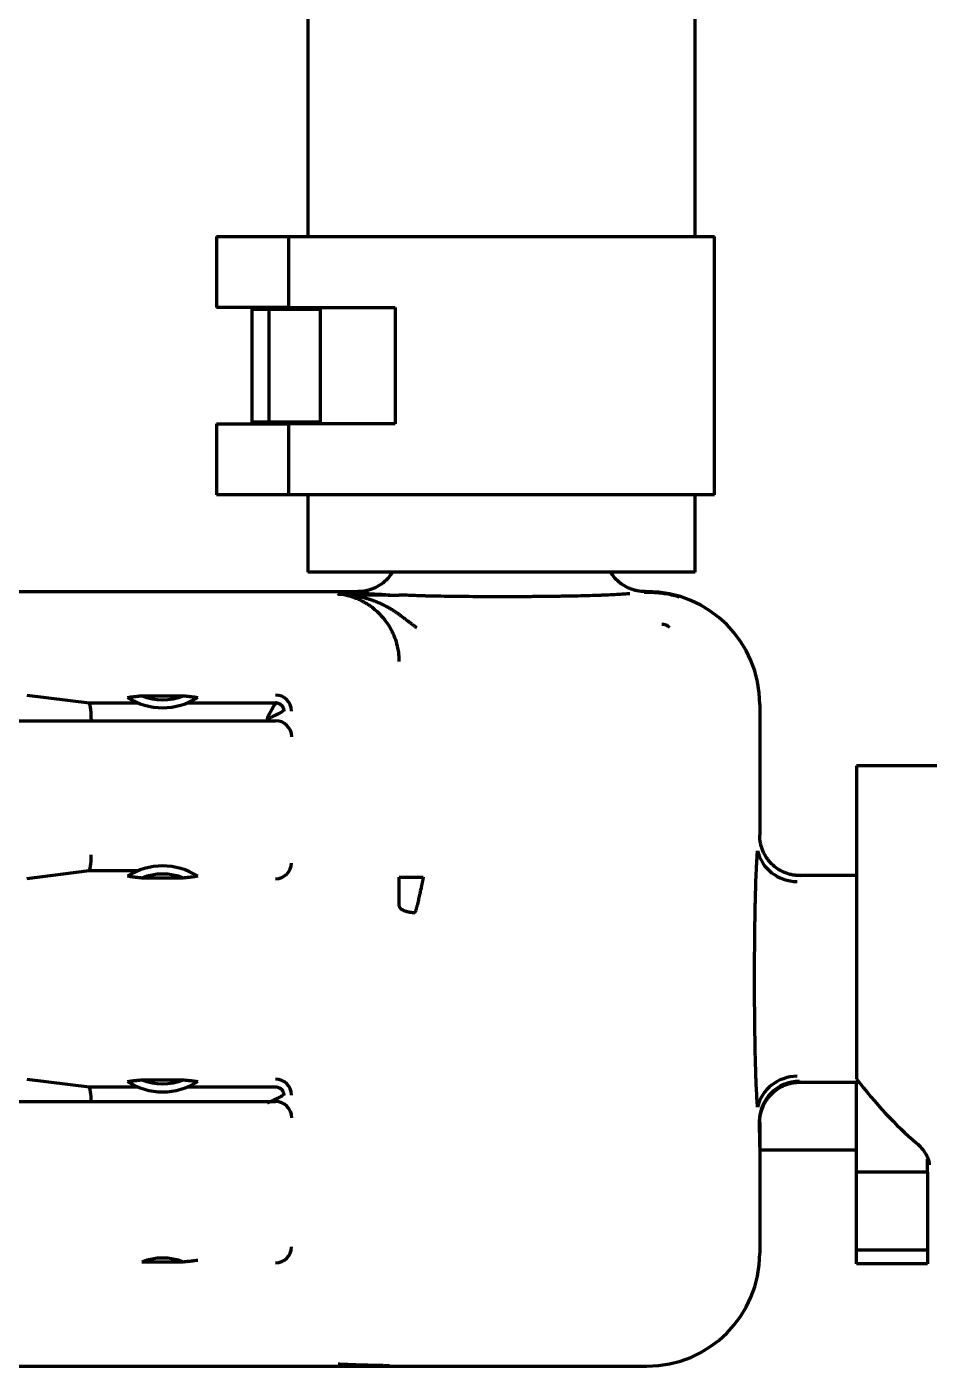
# Model space of a CAD drawing. Header units: inches. Extents: x -3077 to 7201, y 316 to 5463.
# Drawn here: x 7019.7 to 7047.66, y 1993.76 to 2035.26 of the extents above; entities that cross this region are included whole.
import ezdxf

# ---------------------------------------------------------------- set-up
doc = ezdxf.new("R2010")
doc.units = ezdxf.units.IN

msp = doc.modelspace()

# ---------------------------------------------------------------- linework, layer by layer
at = {"linetype": 'Continuous', "lineweight": 70}
for p, q in [((7028.406, 2080.506), (7028.406, 2028.757)), ((7040.406, 2028.757), (7040.406, 2080.506)), ((7025.577, 2028.756), (7027.557, 2028.756)), ((7025.577, 2028.756), (7025.577, 2026.556)), ((7027.557, 2028.756), (7027.806, 2028.756)), ((7027.806, 2028.756), (7041.006, 2028.756)), ((7027.806, 2028.756), (7027.806, 2026.556)), ((7041.006, 2020.756), (7041.006, 2028.756)), ((7027.557, 2026.556), (7025.577, 2026.556)), ((7026.675, 2026.506), (7027.195, 2026.506)), ((7026.675, 2026.506), (7026.675, 2023.006)), ((7027.195, 2026.506), (7028.595, 2026.506)), ((7027.195, 2026.506), (7027.195, 2023.006)), ((7027.806, 2026.556), (7027.557, 2026.556)), ((7027.806, 2026.556), (7031.106, 2026.556)), ((7028.406, 2026.557), (7028.406, 2026.507)), ((7028.595, 2026.506), (7028.796, 2026.506)), ((7028.796, 2023.006), (7028.796, 2026.506)), ((7031.106, 2026.556), (7031.106, 2022.956)), ((7025.577, 2022.956), (7027.557, 2022.956)), ((7025.577, 2022.956), (7025.577, 2020.756)), ((7027.195, 2023.006), (7026.675, 2023.006)), ((7028.595, 2023.006), (7027.195, 2023.006)), ((7027.557, 2022.956), (7027.806, 2022.956)), ((7031.106, 2022.956), (7027.806, 2022.956)), ((7027.806, 2022.956), (7027.806, 2020.756)), ((7028.406, 2023.007), (7028.406, 2022.957)), ((7028.796, 2023.006), (7028.595, 2023.006)), ((7027.557, 2020.756), (7025.577, 2020.756)), ((7027.806, 2020.756), (7027.557, 2020.756)), ((7041.006, 2020.756), (7027.806, 2020.756)), ((7028.406, 2020.757), (7028.406, 2018.356)), ((7040.406, 2018.356), (7040.406, 2020.757)), ((7040.406, 2018.356), (7028.406, 2018.356)), ((6998.404, 2017.756), (7029.956, 2017.756)), ((7038.82, 2017.738), (7038.891, 2017.739)), ((7038.855, 2017.756), (7038.908, 2017.756)), ((7019.698, 2014.551), (7021.626, 2014.311)), ((7023.259, 2014.53), (7024.552, 2014.53)), ((7021.626, 2014.311), (7023.133, 2014.311)), ((7042.406, 2014.258), (7042.406, 2010.206)), ((7018.903, 2013.756), (7027.406, 2013.756)), ((7021.695, 2013.811), (7021.695, 2013.756)), ((7045.406, 2012.356), (7045.406, 2002.661)), ((7053.406, 2012.356), (7045.406, 2012.356)), ((7021.626, 2009.1), (7019.698, 2008.861)), ((7023.133, 2009.1), (7021.626, 2009.1)), ((7024.552, 2008.882), (7023.259, 2008.882)), ((7045.406, 2008.956), (7043.656, 2008.956)), ((7019.698, 2002.651), (7021.626, 2002.411)), ((7021.626, 2002.411), (7023.133, 2002.411)), ((7023.259, 2002.63), (7024.552, 2002.63)), ((7043.656, 2002.556), (7045.486, 2002.556)), ((7045.406, 1999.77), (7045.406, 2002.556)), ((7000.406, 2001.956), (7027.406, 2001.956)), ((7042.406, 2001.306), (7042.406, 1997.254)), ((7042.406, 2000.456), (7045.406, 2000.456)), ((7047.606, 1999.77), (7047.606, 2000.172)), ((7045.406, 1999.331), (7045.406, 1999.77)), ((7047.606, 1999.77), (7045.406, 1999.77)), ((7047.606, 1999.77), (7047.606, 1999.331)), ((7045.406, 1997.351), (7045.406, 1999.331)), ((7047.606, 1999.331), (7047.606, 1997.351)), ((7024.552, 1996.982), (7023.259, 1996.982)), ((7045.406, 1996.927), (7045.406, 1997.351)), ((7047.606, 1997.351), (7045.406, 1997.351)), ((7047.606, 1997.351), (7047.606, 1996.927)), ((7047.606, 1996.927), (7045.406, 1996.927)), ((6998.404, 1993.756), (7038.908, 1993.756))]:
    msp.add_line(p, q, dxfattribs=at)
for centre, radius, start, end in [((7023.906, 2016.156), 2, 237.0635, 302.9365), ((7023.906, 2016.156), 1.75, 248.3179, 291.6822), ((7027.406, 2014.056), 0.495, 0, 90), ((7027.406, 2013.256), 0.5, 0, 90), ((7023.906, 2007.256), 2, 57.0634, 122.9366), ((7027.406, 2009.356), 0.495, 270, 0), ((7023.906, 2007.256), 1.75, 68.3171, 111.6829), ((7023.906, 2004.256), 2, 237.0634, 302.9361), ((7023.906, 2004.256), 1.75, 248.3177, 291.6824), ((7027.406, 2002.156), 0.495, 0, 90), ((7027.406, 2001.456), 0.5, 0, 90), ((7027.406, 1997.456), 0.495, 270, 0), ((7023.906, 1995.356), 1.75, 68.3178, 111.6821)]:
    msp.add_arc(centre, radius, start, end, dxfattribs=at)
for centre, major_axis, ratio, start_param, end_param in [((7034.406, 2017.757), (-4.45, 0), 0.034921, 0.009805, 0.776188), ((7038.904, 2014.254), (2.478, 2.478), 0.998783, 5.498396, 7.067974), ((7021.625, 2013.811), (0, 0.5), 0.140541, 4.712389, 6.265732), ((7021.625, 2009.6), (0, 0.5), 0.140541, 3.159046, 4.712389), ((7043.564, 2009.951), (-1.245, 0.111), 0.942269, 0.285425, 1.654635), ((7031.161, 2008.947), (0, 2.217), 0.034899, 4.280588, 4.695116), ((7043.656, 2005.756), (0, 3.2), 0.048562, 0, 0.126027), ((7021.625, 2001.911), (0, 0.5), 0.140541, 4.712389, 6.265732), ((7043.564, 2001.561), (-1.245, -0.111), 0.942278, 4.628736, 5.997943), ((7043.637, 2001.341), (-1.205, -0.332), 0.991474, 4.445601, 6.012009), ((7043.656, 2005.756), (0, 3.2), 0.048562, 3.015566, 3.141593), ((7047.656, 2005.756), (-3.879, 6.325), 0.486103, 1.769102, 2.160068), ((7038.904, 1997.258), (2.478, -2.478), 0.998783, 5.498396, 7.067974)]:
    msp.add_ellipse(centre, major_axis=major_axis, ratio=ratio, start_param=start_param, end_param=end_param, dxfattribs=at)
for points, degree, knots in [([(7031.022, 2018.355), (7031.013, 2018.34), (7031.004, 2018.325), (7030.949, 2018.243), (7030.897, 2018.18), (7030.811, 2018.093), (7030.78, 2018.066), (7030.733, 2018.026), (7030.716, 2018.014), (7030.683, 2017.989), (7030.667, 2017.978), (7030.582, 2017.921), (7030.51, 2017.882), (7030.415, 2017.843), (7030.396, 2017.836), (7030.357, 2017.822), (7030.338, 2017.815), (7030.279, 2017.798), (7030.239, 2017.788), (7030.12, 2017.764), (7030.038, 2017.756), (7029.956, 2017.756)], 3, [0, 0, 0, 0, 0.040307, 0.040307, 0.232246, 0.232246, 0.328215, 0.328215, 0.3762, 0.3762, 0.424184, 0.424184, 0.616123, 0.616123, 0.664107, 0.664107, 0.712092, 0.712092, 0.808061, 0.808061, 1, 1, 1, 1]), ([(7038.855, 2017.756), (7038.773, 2017.756), (7038.692, 2017.764), (7038.572, 2017.788), (7038.532, 2017.798), (7038.473, 2017.815), (7038.454, 2017.822), (7038.415, 2017.836), (7038.396, 2017.843), (7038.301, 2017.882), (7038.23, 2017.921), (7038.145, 2017.978), (7038.128, 2017.989), (7038.095, 2018.014), (7038.079, 2018.026), (7038.031, 2018.066), (7038.001, 2018.093), (7037.914, 2018.18), (7037.862, 2018.243), (7037.807, 2018.325), (7037.798, 2018.34), (7037.789, 2018.355)], 3, [0, 0, 0, 0, 0.191939, 0.191939, 0.287908, 0.287908, 0.335893, 0.335893, 0.383877, 0.383877, 0.575816, 0.575816, 0.6238, 0.6238, 0.671785, 0.671785, 0.767754, 0.767754, 0.959693, 0.959693, 1, 1, 1, 1]), ([(7031.238, 2015.59), (7031.238, 2015.636), (7031.237, 2015.682), (7031.232, 2015.751), (7031.23, 2015.774), (7031.226, 2015.82), (7031.223, 2015.843), (7031.208, 2015.956), (7031.19, 2016.044), (7031.155, 2016.174), (7031.142, 2016.216), (7031.12, 2016.28), (7031.112, 2016.301), (7031.097, 2016.342), (7031.089, 2016.363), (7031.046, 2016.465), (7031.008, 2016.543), (7030.925, 2016.689), (7030.88, 2016.758), (7030.809, 2016.856), (7030.784, 2016.888), (7030.733, 2016.949), (7030.708, 2016.979), (7030.63, 2017.063), (7030.577, 2017.114), (7030.471, 2017.209), (7030.417, 2017.251), (7030.336, 2017.31), (7030.309, 2017.328), (7030.256, 2017.363), (7030.203, 2017.396), (7030.151, 2017.426), (7030.099, 2017.453), (7030.074, 2017.466), (7029.999, 2017.503), (7029.95, 2017.524), (7029.857, 2017.561), (7029.812, 2017.577), (7029.725, 2017.605), (7029.683, 2017.617), (7029.623, 2017.632), (7029.604, 2017.637), (7029.565, 2017.645), (7029.547, 2017.649), (7029.456, 2017.667), (7029.391, 2017.676), (7029.333, 2017.682)], 3, [0, 0, 0, 0, 0.03125, 0.03125, 0.046875, 0.046875, 0.0625, 0.0625, 0.125, 0.125, 0.15625, 0.15625, 0.171875, 0.171875, 0.1875, 0.1875, 0.25, 0.25, 0.3125, 0.3125, 0.34375, 0.34375, 0.375, 0.375, 0.4375, 0.4375, 0.5, 0.5, 0.53125, 0.53125, 0.5625, 0.59375, 0.59375, 0.625, 0.625, 0.6875, 0.6875, 0.75, 0.75, 0.8125, 0.8125, 0.84375, 0.84375, 0.875, 0.875, 1, 1, 1, 1]), ([(7029.333, 2017.682), (7029.726, 2017.667), (7030.246, 2017.658), (7030.466, 2017.655), (7030.828, 2017.651), (7030.964, 2017.65), (7031.033, 2017.65), (7031.23, 2017.648)], 2, [0, 0, 0, 0.500003, 0.500003, 0.750004, 0.875005, 0.875005, 1, 1, 1]), ([(7031.778, 2016.636), (7031.769, 2016.643), (7031.751, 2016.656), (7031.724, 2016.677), (7031.696, 2016.698), (7031.667, 2016.72), (7031.637, 2016.742), (7031.606, 2016.766), (7031.575, 2016.79), (7031.543, 2016.814), (7031.51, 2016.839), (7031.476, 2016.864), (7031.442, 2016.89), (7031.407, 2016.917), (7031.37, 2016.944), (7031.333, 2016.971), (7031.296, 2016.998), (7031.262, 2017.023), (7031.232, 2017.044), (7031.205, 2017.063), (7031.175, 2017.085), (7031.143, 2017.107), (7031.107, 2017.132), (7031.069, 2017.157), (7031.027, 2017.184), (7030.983, 2017.211), (7030.935, 2017.239), (7030.885, 2017.268), (7030.832, 2017.297), (7030.775, 2017.326), (7030.716, 2017.355), (7030.654, 2017.384), (7030.588, 2017.413), (7030.542, 2017.432), (7030.514, 2017.443), (7030.507, 2017.446), (7030.499, 2017.449), (7030.492, 2017.452), (7030.484, 2017.455), (7030.476, 2017.458), (7030.468, 2017.461), (7030.459, 2017.464), (7030.45, 2017.467), (7030.441, 2017.471), (7030.432, 2017.474), (7030.423, 2017.477), (7030.414, 2017.481), (7030.404, 2017.484), (7030.394, 2017.487), (7030.384, 2017.491), (7030.374, 2017.494), (7030.363, 2017.498), (7030.353, 2017.501), (7030.342, 2017.505), (7030.331, 2017.508), (7030.319, 2017.512), (7030.308, 2017.515), (7030.296, 2017.519), (7030.285, 2017.522), (7030.273, 2017.526), (7030.261, 2017.529), (7030.248, 2017.533), (7030.236, 2017.536), (7030.223, 2017.54), (7030.21, 2017.544), (7030.198, 2017.547), (7030.184, 2017.551), (7030.171, 2017.554), (7030.158, 2017.558), (7030.144, 2017.561), (7030.13, 2017.565), (7030.116, 2017.568), (7030.102, 2017.571), (7030.088, 2017.575), (7030.073, 2017.578), (7030.059, 2017.582), (7030.044, 2017.585), (7030.029, 2017.588), (7030.014, 2017.591), (7029.999, 2017.595), (7029.983, 2017.598), (7029.968, 2017.601), (7029.952, 2017.604), (7029.936, 2017.607), (7029.921, 2017.61), (7029.905, 2017.613), (7029.888, 2017.616), (7029.872, 2017.619), (7029.856, 2017.622), (7029.839, 2017.625), (7029.823, 2017.628), (7029.806, 2017.631), (7029.789, 2017.633), (7029.772, 2017.636), (7029.755, 2017.638), (7029.738, 2017.641), (7029.721, 2017.643), (7029.703, 2017.646), (7029.686, 2017.648), (7029.668, 2017.65), (7029.651, 2017.653), (7029.633, 2017.655), (7029.616, 2017.657), (7029.598, 2017.659), (7029.58, 2017.661), (7029.563, 2017.663), (7029.545, 2017.665), (7029.527, 2017.667), (7029.51, 2017.668), (7029.492, 2017.67), (7029.474, 2017.672), (7029.456, 2017.673), (7029.439, 2017.675), (7029.421, 2017.676), (7029.403, 2017.677), (7029.386, 2017.679), (7029.368, 2017.68), (7029.351, 2017.681), (7029.339, 2017.682), (7029.333, 2017.682)], 3, [0, 0, 0, 0, 0.010322, 0.020917, 0.031783, 0.042918, 0.054322, 0.065992, 0.07793, 0.090135, 0.10261, 0.115357, 0.128381, 0.141688, 0.155285, 0.169182, 0.183389, 0.197921, 0.206997, 0.217185, 0.22844, 0.240748, 0.254097, 0.268481, 0.283899, 0.300353, 0.317855, 0.336423, 0.356083, 0.376874, 0.398842, 0.422037, 0.446392, 0.471925, 0.474589, 0.47733, 0.48015, 0.483047, 0.486022, 0.489076, 0.492208, 0.495419, 0.49871, 0.502079, 0.505528, 0.509058, 0.512668, 0.516358, 0.520129, 0.523977, 0.527903, 0.531906, 0.535987, 0.540146, 0.544384, 0.548699, 0.553094, 0.557567, 0.56212, 0.566752, 0.571465, 0.576258, 0.581131, 0.586086, 0.591123, 0.596241, 0.601442, 0.606726, 0.612094, 0.617545, 0.623081, 0.628703, 0.63441, 0.640203, 0.646083, 0.652051, 0.658108, 0.664253, 0.670488, 0.676814, 0.68323, 0.689739, 0.69634, 0.703035, 0.709824, 0.716709, 0.723689, 0.730767, 0.737942, 0.745217, 0.752591, 0.760066, 0.767642, 0.775321, 0.783104, 0.790992, 0.798986, 0.807087, 0.815295, 0.823613, 0.832032, 0.840543, 0.849148, 0.857845, 0.866637, 0.875524, 0.884506, 0.893584, 0.902759, 0.912032, 0.921403, 0.930873, 0.940443, 0.950113, 0.959885, 0.969758, 0.979735, 0.989815, 1, 1, 1, 1]), ([(7032.214, 2017.616), (7032.204, 2017.616), (7032.194, 2017.616), (7032.174, 2017.617), (7032.144, 2017.618), (7032.114, 2017.618), (7032.054, 2017.62), (7032.014, 2017.621), (7031.891, 2017.625), (7031.809, 2017.628), (7031.643, 2017.635), (7031.56, 2017.638), (7031.436, 2017.643), (7031.394, 2017.644), (7031.312, 2017.647), (7031.271, 2017.648), (7031.23, 2017.648)], 3, [0, 0, 0, 0, 0.03125, 0.03125, 0.0625, 0.125, 0.125, 0.25, 0.25, 0.5, 0.5, 0.75, 0.75, 0.875, 0.875, 1, 1, 1, 1]), ([(7038.377, 2017.69), (7038.325, 2017.685), (7038.266, 2017.68), (7038.133, 2017.671), (7038.058, 2017.666), (7037.894, 2017.657), (7037.805, 2017.653), (7037.683, 2017.648), (7037.658, 2017.647), (7037.608, 2017.645), (7037.531, 2017.642), (7037.452, 2017.639), (7037.288, 2017.634), (7037.172, 2017.63), (7036.931, 2017.623), (7036.804, 2017.62), (7036.638, 2017.617), (7036.605, 2017.616), (7036.537, 2017.615), (7036.435, 2017.613), (7036.262, 2017.61), (7036.119, 2017.608), (7036.01, 2017.606), (7035.974, 2017.605), (7035.901, 2017.605), (7035.864, 2017.604), (7035.678, 2017.602), (7035.528, 2017.6), (7035.225, 2017.598), (7035.072, 2017.597), (7034.763, 2017.596), (7034.607, 2017.595), (7034.37, 2017.595), (7034.291, 2017.595), (7034.135, 2017.596), (7034.057, 2017.596), (7033.825, 2017.597), (7033.671, 2017.597), (7033.367, 2017.6), (7033.216, 2017.601), (7033.029, 2017.603), (7032.992, 2017.604), (7032.918, 2017.604), (7032.808, 2017.606), (7032.7, 2017.607), (7032.487, 2017.611), (7032.348, 2017.613), (7032.214, 2017.616)], 3, [0, 0, 0, 0, 0.0625, 0.0625, 0.125, 0.125, 0.1875, 0.1875, 0.203125, 0.203125, 0.21875, 0.25, 0.25, 0.3125, 0.3125, 0.375, 0.375, 0.390625, 0.390625, 0.40625, 0.4375, 0.46875, 0.46875, 0.484375, 0.484375, 0.5, 0.5, 0.5625, 0.5625, 0.625, 0.625, 0.6875, 0.6875, 0.71875, 0.71875, 0.75, 0.75, 0.8125, 0.8125, 0.875, 0.875, 0.890625, 0.890625, 0.90625, 0.9375, 0.9375, 1, 1, 1, 1]), ([(7022.818, 2014.477), (7022.85, 2014.482), (7022.882, 2014.486), (7022.949, 2014.495), (7022.984, 2014.499), (7023.056, 2014.508), (7023.093, 2014.512), (7023.172, 2014.521), (7023.214, 2014.525), (7023.259, 2014.53)], 3, [0, 0, 0, 0, 0.25, 0.25, 0.5, 0.5, 0.75, 0.75, 1, 1, 1, 1]), ([(7024.552, 2014.53), (7024.597, 2014.525), (7024.639, 2014.521), (7024.718, 2014.512), (7024.755, 2014.508), (7024.827, 2014.499), (7024.862, 2014.495), (7024.929, 2014.486), (7024.961, 2014.482), (7024.993, 2014.477)], 3, [0, 0, 0, 0, 0.25, 0.25, 0.5, 0.5, 0.75, 0.75, 1, 1, 1, 1]), ([(7027.162, 2013.812), (7027.161, 2013.812), (7027.161, 2013.813), (7027.16, 2013.815), (7027.16, 2013.817), (7027.159, 2013.819), (7027.159, 2013.821), (7027.159, 2013.823), (7027.159, 2013.826), (7027.159, 2013.829), (7027.16, 2013.832), (7027.16, 2013.835), (7027.161, 2013.838), (7027.162, 2013.841), (7027.163, 2013.845), (7027.164, 2013.849), (7027.165, 2013.853), (7027.166, 2013.857), (7027.168, 2013.862), (7027.17, 2013.866), (7027.171, 2013.871), (7027.173, 2013.876), (7027.176, 2013.881), (7027.178, 2013.887), (7027.18, 2013.892), (7027.183, 2013.898), (7027.185, 2013.904), (7027.188, 2013.91), (7027.191, 2013.916), (7027.194, 2013.922), (7027.198, 2013.929), (7027.201, 2013.935), (7027.205, 2013.942), (7027.208, 2013.949), (7027.212, 2013.956), (7027.216, 2013.963), (7027.22, 2013.971), (7027.224, 2013.978), (7027.228, 2013.985), (7027.232, 2013.992), (7027.236, 2013.998), (7027.239, 2014.005), (7027.243, 2014.011), (7027.246, 2014.018), (7027.25, 2014.024), (7027.253, 2014.03), (7027.257, 2014.036), (7027.26, 2014.041), (7027.263, 2014.047), (7027.266, 2014.052), (7027.269, 2014.058), (7027.272, 2014.063), (7027.275, 2014.068), (7027.277, 2014.073), (7027.28, 2014.078), (7027.283, 2014.082), (7027.285, 2014.087), (7027.288, 2014.091), (7027.29, 2014.095), (7027.292, 2014.1), (7027.295, 2014.104), (7027.297, 2014.107), (7027.299, 2014.111), (7027.301, 2014.115), (7027.303, 2014.118), (7027.305, 2014.122), (7027.307, 2014.125), (7027.308, 2014.128), (7027.31, 2014.132), (7027.311, 2014.135), (7027.313, 2014.137), (7027.314, 2014.14), (7027.316, 2014.143), (7027.317, 2014.145), (7027.318, 2014.148), (7027.319, 2014.15), (7027.321, 2014.155), (7027.324, 2014.161), (7027.328, 2014.17), (7027.333, 2014.178), (7027.337, 2014.186), (7027.341, 2014.194), (7027.346, 2014.202), (7027.35, 2014.209), (7027.355, 2014.217), (7027.359, 2014.224), (7027.364, 2014.23), (7027.369, 2014.237), (7027.374, 2014.243), (7027.379, 2014.249), (7027.384, 2014.255), (7027.39, 2014.26), (7027.395, 2014.266), (7027.4, 2014.27), (7027.406, 2014.275), (7027.411, 2014.28), (7027.417, 2014.284), (7027.422, 2014.287), (7027.426, 2014.29), (7027.429, 2014.293), (7027.432, 2014.295), (7027.434, 2014.297), (7027.435, 2014.299), (7027.436, 2014.301), (7027.436, 2014.303), (7027.435, 2014.304), (7027.434, 2014.305), (7027.432, 2014.306), (7027.429, 2014.307), (7027.426, 2014.308), (7027.422, 2014.309), (7027.417, 2014.309), (7027.412, 2014.309), (7027.408, 2014.31), (7027.406, 2014.31)], 3, [0, 0, 0, 0, 0.002036, 0.004206, 0.00654, 0.00906, 0.011784, 0.014727, 0.017899, 0.021311, 0.02497, 0.028881, 0.033049, 0.037478, 0.042173, 0.047135, 0.052366, 0.05787, 0.063648, 0.0697, 0.076029, 0.082636, 0.089522, 0.096686, 0.104132, 0.111858, 0.119866, 0.128156, 0.136729, 0.145585, 0.154725, 0.164149, 0.173857, 0.18385, 0.194128, 0.204691, 0.215337, 0.225816, 0.23613, 0.246276, 0.256256, 0.266069, 0.275716, 0.285196, 0.294509, 0.303656, 0.312637, 0.321451, 0.330098, 0.33858, 0.346895, 0.355044, 0.363027, 0.370843, 0.378494, 0.385979, 0.393297, 0.40045, 0.407437, 0.414259, 0.420915, 0.427405, 0.433731, 0.439891, 0.445886, 0.451715, 0.457381, 0.462881, 0.468217, 0.473389, 0.478397, 0.483241, 0.487921, 0.492439, 0.496793, 0.500985, 0.505015, 0.52063, 0.536288, 0.551989, 0.567734, 0.583524, 0.599359, 0.615239, 0.631166, 0.64714, 0.663162, 0.679232, 0.695351, 0.711519, 0.727737, 0.744006, 0.760326, 0.776698, 0.793122, 0.8096, 0.82613, 0.840343, 0.853806, 0.866544, 0.87859, 0.889981, 0.90076, 0.910979, 0.920699, 0.92999, 0.938932, 0.947617, 0.956141, 0.96461, 0.973129, 0.981802, 0.990729, 1, 1, 1, 1]), ([(7027.661, 2014.056), (7027.661, 2014.057), (7027.661, 2014.059), (7027.66, 2014.062), (7027.66, 2014.065), (7027.66, 2014.068), (7027.66, 2014.07), (7027.659, 2014.073), (7027.659, 2014.075), (7027.659, 2014.077), (7027.658, 2014.078), (7027.658, 2014.079), (7027.657, 2014.081), (7027.657, 2014.082), (7027.656, 2014.082), (7027.656, 2014.083), (7027.655, 2014.083), (7027.654, 2014.083), (7027.653, 2014.083), (7027.652, 2014.082), (7027.651, 2014.082), (7027.65, 2014.081), (7027.649, 2014.08), (7027.648, 2014.078), (7027.646, 2014.077), (7027.645, 2014.075), (7027.643, 2014.073), (7027.641, 2014.071), (7027.64, 2014.069), (7027.638, 2014.066), (7027.636, 2014.063), (7027.633, 2014.061), (7027.631, 2014.058), (7027.629, 2014.055), (7027.627, 2014.053), (7027.624, 2014.05), (7027.622, 2014.048), (7027.619, 2014.045), (7027.616, 2014.043), (7027.614, 2014.04), (7027.611, 2014.038), (7027.608, 2014.035), (7027.605, 2014.033), (7027.602, 2014.03), (7027.599, 2014.028), (7027.596, 2014.025), (7027.592, 2014.023), (7027.589, 2014.02), (7027.586, 2014.018), (7027.582, 2014.016), (7027.579, 2014.013), (7027.575, 2014.011), (7027.571, 2014.009), (7027.568, 2014.006), (7027.564, 2014.004), (7027.56, 2014.002), (7027.556, 2014), (7027.552, 2013.997), (7027.548, 2013.995), (7027.544, 2013.993), (7027.54, 2013.991), (7027.535, 2013.989), (7027.531, 2013.986), (7027.527, 2013.984), (7027.522, 2013.982), (7027.518, 2013.98), (7027.513, 2013.978), (7027.507, 2013.975), (7027.5, 2013.972), (7027.49, 2013.967), (7027.479, 2013.962), (7027.466, 2013.955), (7027.451, 2013.948), (7027.435, 2013.939), (7027.416, 2013.93), (7027.396, 2013.92), (7027.373, 2013.909), (7027.349, 2013.898), (7027.322, 2013.885), (7027.295, 2013.872), (7027.268, 2013.86), (7027.243, 2013.848), (7027.222, 2013.839), (7027.204, 2013.83), (7027.189, 2013.824), (7027.178, 2013.819), (7027.169, 2013.815), (7027.164, 2013.813), (7027.162, 2013.812), (7027.161, 2013.812)], 3, [0, 0, 0, 0, 0.005316, 0.010542, 0.015696, 0.020796, 0.025861, 0.030913, 0.03597, 0.041053, 0.046182, 0.051376, 0.056652, 0.062029, 0.067524, 0.073151, 0.078926, 0.084862, 0.090971, 0.097265, 0.103754, 0.110447, 0.117354, 0.124481, 0.131837, 0.139427, 0.147257, 0.155334, 0.163661, 0.172235, 0.180869, 0.189491, 0.1981, 0.206697, 0.215283, 0.223856, 0.232417, 0.240966, 0.249503, 0.258028, 0.266541, 0.275042, 0.283531, 0.292008, 0.300474, 0.308927, 0.317369, 0.325799, 0.334218, 0.342625, 0.35102, 0.359403, 0.367775, 0.376136, 0.384485, 0.392823, 0.401149, 0.409464, 0.417767, 0.426059, 0.43434, 0.44261, 0.450868, 0.459115, 0.467351, 0.475576, 0.48379, 0.491993, 0.506755, 0.52381, 0.543164, 0.564821, 0.588783, 0.615053, 0.643632, 0.674521, 0.707721, 0.743232, 0.781056, 0.821192, 0.858696, 0.891791, 0.920478, 0.944755, 0.964623, 0.980081, 0.99113, 0.99777, 1, 1, 1, 1]), ([(7027.406, 2014.311), (7027.422, 2014.311), (7027.438, 2014.309), (7027.463, 2014.304), (7027.471, 2014.302), (7027.487, 2014.297), (7027.503, 2014.292), (7027.518, 2014.284), (7027.533, 2014.276), (7027.541, 2014.272), (7027.562, 2014.258), (7027.575, 2014.247), (7027.593, 2014.229), (7027.598, 2014.222), (7027.609, 2014.209), (7027.619, 2014.195), (7027.628, 2014.181), (7027.635, 2014.166), (7027.639, 2014.158), (7027.648, 2014.135), (7027.653, 2014.119), (7027.658, 2014.095), (7027.659, 2014.087), (7027.66, 2014.071), (7027.661, 2014.063), (7027.661, 2014.056)], 3, [0, 0, 0, 0, 0.125, 0.125, 0.1875, 0.1875, 0.25, 0.3125, 0.3125, 0.375, 0.375, 0.5, 0.5, 0.5625, 0.5625, 0.625, 0.6875, 0.6875, 0.75, 0.75, 0.875, 0.875, 0.9375, 0.9375, 1, 1, 1, 1]), ([(7043.656, 2008.956), (7043.646, 2008.956), (7043.636, 2008.956), (7043.615, 2008.956), (7043.585, 2008.958), (7043.554, 2008.96), (7043.493, 2008.966), (7043.452, 2008.972), (7043.391, 2008.984), (7043.371, 2008.989), (7043.331, 2008.999), (7043.312, 2009.004), (7043.253, 2009.022), (7043.176, 2009.049), (7043.084, 2009.093), (7043.031, 2009.123), (7042.995, 2009.144), (7042.978, 2009.155), (7042.892, 2009.213), (7042.83, 2009.264), (7042.743, 2009.351), (7042.716, 2009.381), (7042.676, 2009.429), (7042.664, 2009.445), (7042.639, 2009.478), (7042.627, 2009.495), (7042.571, 2009.58), (7042.532, 2009.651), (7042.493, 2009.746), (7042.486, 2009.765), (7042.472, 2009.804), (7042.465, 2009.824), (7042.447, 2009.882), (7042.438, 2009.922), (7042.414, 2010.042), (7042.406, 2010.123), (7042.406, 2010.206)], 3, [0, 0, 0, 0, 0.015625, 0.015625, 0.03125, 0.0625, 0.0625, 0.125, 0.125, 0.15625, 0.15625, 0.1875, 0.1875, 0.25, 0.3125, 0.34375, 0.34375, 0.375, 0.375, 0.5, 0.5, 0.5625, 0.5625, 0.59375, 0.59375, 0.625, 0.625, 0.75, 0.75, 0.78125, 0.78125, 0.8125, 0.8125, 0.875, 0.875, 1, 1, 1, 1]), ([(7042.34, 2001.785), (7042.336, 2001.82), (7042.333, 2001.86), (7042.326, 2001.946), (7042.323, 2001.993), (7042.314, 2002.144), (7042.308, 2002.259), (7042.301, 2002.406), (7042.3, 2002.422), (7042.299, 2002.456), (7042.298, 2002.473), (7042.296, 2002.524), (7042.295, 2002.559), (7042.29, 2002.667), (7042.288, 2002.741), (7042.28, 2002.972), (7042.276, 2003.138), (7042.27, 2003.359), (7042.269, 2003.403), (7042.267, 2003.495), (7042.266, 2003.541), (7042.263, 2003.681), (7042.262, 2003.776), (7042.257, 2004.066), (7042.254, 2004.266), (7042.251, 2004.575), (7042.25, 2004.68), (7042.249, 2004.839), (7042.248, 2004.893), (7042.247, 2005), (7042.247, 2005.054), (7042.246, 2005.215), (7042.246, 2005.323), (7042.245, 2005.486), (7042.245, 2005.54), (7042.245, 2005.649), (7042.245, 2005.704), (7042.245, 2005.978), (7042.246, 2006.194), (7042.248, 2006.62), (7042.25, 2006.831), (7042.252, 2007.091), (7042.253, 2007.142), (7042.254, 2007.245), (7042.255, 2007.296), (7042.257, 2007.447), (7042.259, 2007.545), (7042.263, 2007.834), (7042.267, 2008.019), (7042.272, 2008.24), (7042.274, 2008.284), (7042.275, 2008.349), (7042.276, 2008.37), (7042.277, 2008.413), (7042.277, 2008.434), (7042.28, 2008.538), (7042.283, 2008.619), (7042.29, 2008.85), (7042.296, 2008.992), (7042.305, 2009.186), (7042.308, 2009.248), (7042.311, 2009.321), (7042.312, 2009.335), (7042.314, 2009.364), (7042.316, 2009.405), (7042.319, 2009.445), (7042.327, 2009.571), (7042.333, 2009.657), (7042.34, 2009.727)], 3, [0, 0, 0, 0, 0.03125, 0.03125, 0.0625, 0.0625, 0.125, 0.125, 0.132812, 0.132812, 0.140625, 0.140625, 0.15625, 0.15625, 0.1875, 0.1875, 0.25, 0.25, 0.265625, 0.265625, 0.28125, 0.28125, 0.3125, 0.3125, 0.375, 0.375, 0.40625, 0.40625, 0.421875, 0.421875, 0.4375, 0.4375, 0.46875, 0.46875, 0.484375, 0.484375, 0.5, 0.5, 0.5625, 0.5625, 0.625, 0.625, 0.640625, 0.640625, 0.65625, 0.65625, 0.6875, 0.6875, 0.75, 0.75, 0.765625, 0.765625, 0.773438, 0.773438, 0.78125, 0.78125, 0.8125, 0.8125, 0.875, 0.875, 0.90625, 0.90625, 0.914062, 0.914062, 0.921875, 0.9375, 0.9375, 1, 1, 1, 1]), ([(7023.259, 2008.882), (7023.214, 2008.886), (7023.172, 2008.891), (7023.093, 2008.899), (7023.056, 2008.904), (7022.984, 2008.912), (7022.949, 2008.917), (7022.882, 2008.926), (7022.85, 2008.93), (7022.818, 2008.934)], 3, [0, 0, 0, 0, 0.25, 0.25, 0.5, 0.5, 0.75, 0.75, 1, 1, 1, 1]), ([(7024.993, 2008.934), (7024.961, 2008.93), (7024.929, 2008.926), (7024.862, 2008.917), (7024.827, 2008.912), (7024.755, 2008.904), (7024.718, 2008.899), (7024.639, 2008.891), (7024.597, 2008.886), (7024.552, 2008.882)], 3, [0, 0, 0, 0, 0.25, 0.25, 0.5, 0.5, 0.75, 0.75, 1, 1, 1, 1]), ([(7031.238, 2008.908), (7031.24, 2008.908), (7031.247, 2008.908), (7031.271, 2008.908), (7031.288, 2008.908), (7031.333, 2008.908), (7031.359, 2008.908), (7031.42, 2008.908), (7031.455, 2008.908), (7031.529, 2008.908), (7031.569, 2008.908), (7031.651, 2008.908), (7031.693, 2008.908), (7031.778, 2008.908), (7031.821, 2008.908), (7031.903, 2008.908), (7031.943, 2008.908), (7031.981, 2008.908)], 3, [0, 0, 0, 0, 0.125, 0.125, 0.25, 0.25, 0.375, 0.375, 0.5, 0.5, 0.625, 0.625, 0.75, 0.75, 0.875, 0.875, 1, 1, 1, 1]), ([(7031.981, 2008.908), (7031.979, 2008.901), (7031.976, 2008.886), (7031.972, 2008.864), (7031.968, 2008.841), (7031.963, 2008.818), (7031.959, 2008.795), (7031.954, 2008.771), (7031.949, 2008.747), (7031.944, 2008.723), (7031.939, 2008.698), (7031.934, 2008.673), (7031.929, 2008.648), (7031.923, 2008.622), (7031.918, 2008.596), (7031.905, 2008.534), (7031.881, 2008.428), (7031.853, 2008.305), (7031.822, 2008.171), (7031.797, 2008.072), (7031.775, 2007.984), (7031.763, 2007.936), (7031.751, 2007.891), (7031.741, 2007.851), (7031.734, 2007.825), (7031.731, 2007.813)], 3, [0, 0, 0, 0, 0.01957, 0.03943, 0.05958, 0.08002, 0.10075, 0.121769, 0.143077, 0.164673, 0.186558, 0.208729, 0.231186, 0.253929, 0.276956, 0.300265, 0.419812, 0.56067, 0.632825, 0.787481, 0.836749, 0.882622, 0.925112, 0.964232, 1, 1, 1, 1]), ([(7031.231, 2008.019), (7031.231, 2008.018), (7031.232, 2008.015), (7031.232, 2008.01), (7031.233, 2008.006), (7031.234, 2008.002), (7031.236, 2007.997), (7031.237, 2007.993), (7031.239, 2007.989), (7031.241, 2007.984), (7031.243, 2007.98), (7031.246, 2007.976), (7031.248, 2007.972), (7031.251, 2007.967), (7031.254, 2007.963), (7031.258, 2007.959), (7031.261, 2007.955), (7031.265, 2007.951), (7031.269, 2007.947), (7031.273, 2007.943), (7031.277, 2007.939), (7031.282, 2007.935), (7031.286, 2007.931), (7031.291, 2007.927), (7031.296, 2007.923), (7031.301, 2007.919), (7031.307, 2007.916), (7031.312, 2007.912), (7031.318, 2007.908), (7031.324, 2007.905), (7031.33, 2007.901), (7031.337, 2007.898), (7031.343, 2007.894), (7031.35, 2007.891), (7031.356, 2007.888), (7031.363, 2007.885), (7031.37, 2007.881), (7031.377, 2007.878), (7031.385, 2007.875), (7031.392, 2007.872), (7031.4, 2007.869), (7031.408, 2007.866), (7031.415, 2007.864), (7031.423, 2007.861), (7031.432, 2007.858), (7031.44, 2007.856), (7031.448, 2007.853), (7031.457, 2007.851), (7031.465, 2007.848), (7031.474, 2007.846), (7031.483, 2007.844), (7031.491, 2007.842), (7031.5, 2007.84), (7031.509, 2007.838), (7031.518, 2007.836), (7031.528, 2007.834), (7031.537, 2007.832), (7031.546, 2007.83), (7031.556, 2007.829), (7031.565, 2007.827), (7031.574, 2007.826), (7031.584, 2007.824), (7031.594, 2007.823), (7031.603, 2007.822), (7031.613, 2007.821), (7031.623, 2007.82), (7031.632, 2007.819), (7031.642, 2007.818), (7031.652, 2007.817), (7031.662, 2007.816), (7031.672, 2007.816), (7031.682, 2007.815), (7031.691, 2007.815), (7031.701, 2007.814), (7031.711, 2007.814), (7031.721, 2007.814), (7031.728, 2007.813), (7031.731, 2007.813)], 3, [0, 0, 0, 0, 0.01384, 0.027666, 0.041479, 0.055278, 0.069063, 0.082835, 0.096593, 0.110337, 0.124068, 0.137784, 0.151487, 0.165177, 0.178853, 0.192515, 0.206163, 0.219798, 0.233418, 0.247026, 0.260619, 0.274199, 0.287765, 0.301318, 0.314856, 0.328382, 0.341893, 0.355391, 0.368875, 0.382345, 0.395801, 0.409244, 0.422673, 0.436089, 0.449491, 0.462879, 0.476253, 0.489614, 0.502961, 0.516294, 0.529614, 0.54292, 0.556212, 0.56949, 0.582755, 0.596006, 0.609244, 0.622468, 0.635678, 0.648874, 0.662057, 0.675226, 0.688381, 0.701522, 0.71465, 0.727765, 0.740865, 0.753952, 0.767025, 0.780084, 0.79313, 0.806162, 0.819181, 0.832185, 0.845176, 0.858153, 0.871117, 0.884067, 0.897003, 0.909926, 0.922834, 0.93573, 0.948611, 0.961479, 0.974333, 0.987173, 1, 1, 1, 1]), ([(7022.818, 2002.577), (7022.85, 2002.582), (7022.882, 2002.586), (7022.949, 2002.595), (7022.984, 2002.599), (7023.056, 2002.608), (7023.093, 2002.612), (7023.172, 2002.621), (7023.214, 2002.625), (7023.259, 2002.63)], 3, [0, 0, 0, 0, 0.25, 0.25, 0.5, 0.5, 0.75, 0.75, 1, 1, 1, 1]), ([(7024.552, 2002.63), (7024.597, 2002.625), (7024.639, 2002.621), (7024.718, 2002.612), (7024.755, 2002.608), (7024.827, 2002.599), (7024.862, 2002.595), (7024.929, 2002.586), (7024.961, 2002.582), (7024.993, 2002.577)], 3, [0, 0, 0, 0, 0.25, 0.25, 0.5, 0.5, 0.75, 0.75, 1, 1, 1, 1]), ([(7027.406, 2002.411), (7027.422, 2002.411), (7027.438, 2002.409), (7027.463, 2002.404), (7027.471, 2002.402), (7027.487, 2002.397), (7027.503, 2002.392), (7027.518, 2002.384), (7027.533, 2002.376), (7027.541, 2002.372), (7027.562, 2002.358), (7027.575, 2002.347), (7027.593, 2002.329), (7027.598, 2002.322), (7027.609, 2002.309), (7027.619, 2002.295), (7027.628, 2002.281), (7027.635, 2002.266), (7027.639, 2002.258), (7027.648, 2002.235), (7027.653, 2002.219), (7027.658, 2002.195), (7027.659, 2002.187), (7027.66, 2002.171), (7027.661, 2002.163), (7027.661, 2002.156)], 3, [0, 0, 0, 0, 0.125, 0.125, 0.1875, 0.1875, 0.25, 0.3125, 0.3125, 0.375, 0.375, 0.5, 0.5, 0.5625, 0.5625, 0.625, 0.6875, 0.6875, 0.75, 0.75, 0.875, 0.875, 0.9375, 0.9375, 1, 1, 1, 1]), ([(7042.406, 2001.306), (7042.406, 2001.389), (7042.414, 2001.47), (7042.438, 2001.59), (7042.447, 2001.629), (7042.465, 2001.688), (7042.472, 2001.708), (7042.486, 2001.746), (7042.493, 2001.766), (7042.532, 2001.86), (7042.571, 2001.932), (7042.627, 2002.017), (7042.639, 2002.034), (7042.664, 2002.067), (7042.676, 2002.083), (7042.716, 2002.131), (7042.743, 2002.161), (7042.83, 2002.247), (7042.892, 2002.299), (7042.978, 2002.356), (7042.995, 2002.367), (7043.031, 2002.388), (7043.084, 2002.419), (7043.176, 2002.462), (7043.253, 2002.49), (7043.312, 2002.508), (7043.331, 2002.513), (7043.371, 2002.523), (7043.391, 2002.528), (7043.452, 2002.54), (7043.493, 2002.546), (7043.554, 2002.552), (7043.585, 2002.554), (7043.615, 2002.555), (7043.636, 2002.556), (7043.646, 2002.556), (7043.656, 2002.556)], 3, [0, 0, 0, 0, 0.125, 0.125, 0.1875, 0.1875, 0.21875, 0.21875, 0.25, 0.25, 0.375, 0.375, 0.40625, 0.40625, 0.4375, 0.4375, 0.5, 0.5, 0.625, 0.625, 0.65625, 0.65625, 0.6875, 0.75, 0.8125, 0.8125, 0.84375, 0.84375, 0.875, 0.875, 0.9375, 0.9375, 0.96875, 0.984375, 0.984375, 1, 1, 1, 1]), ([(7027.661, 2002.156), (7027.661, 2002.157), (7027.661, 2002.159), (7027.66, 2002.162), (7027.66, 2002.165), (7027.66, 2002.168), (7027.66, 2002.17), (7027.659, 2002.173), (7027.659, 2002.175), (7027.659, 2002.177), (7027.658, 2002.178), (7027.658, 2002.179), (7027.657, 2002.181), (7027.657, 2002.182), (7027.656, 2002.182), (7027.656, 2002.183), (7027.655, 2002.183), (7027.654, 2002.183), (7027.653, 2002.183), (7027.652, 2002.182), (7027.651, 2002.182), (7027.65, 2002.181), (7027.649, 2002.18), (7027.648, 2002.178), (7027.646, 2002.177), (7027.645, 2002.175), (7027.643, 2002.173), (7027.641, 2002.171), (7027.64, 2002.169), (7027.638, 2002.166), (7027.636, 2002.163), (7027.633, 2002.161), (7027.631, 2002.158), (7027.629, 2002.155), (7027.627, 2002.153), (7027.624, 2002.15), (7027.622, 2002.148), (7027.619, 2002.145), (7027.616, 2002.143), (7027.614, 2002.14), (7027.611, 2002.138), (7027.608, 2002.135), (7027.605, 2002.133), (7027.602, 2002.13), (7027.599, 2002.128), (7027.596, 2002.125), (7027.592, 2002.123), (7027.589, 2002.12), (7027.586, 2002.118), (7027.582, 2002.116), (7027.579, 2002.113), (7027.575, 2002.111), (7027.571, 2002.109), (7027.568, 2002.106), (7027.564, 2002.104), (7027.56, 2002.102), (7027.556, 2002.1), (7027.552, 2002.097), (7027.548, 2002.095), (7027.544, 2002.093), (7027.54, 2002.091), (7027.535, 2002.089), (7027.531, 2002.086), (7027.527, 2002.084), (7027.522, 2002.082), (7027.518, 2002.08), (7027.513, 2002.078), (7027.507, 2002.075), (7027.5, 2002.072), (7027.49, 2002.067), (7027.479, 2002.062), (7027.466, 2002.055), (7027.451, 2002.048), (7027.435, 2002.039), (7027.416, 2002.03), (7027.396, 2002.02), (7027.373, 2002.009), (7027.349, 2001.998), (7027.322, 2001.985), (7027.295, 2001.972), (7027.268, 2001.96), (7027.243, 2001.948), (7027.222, 2001.939), (7027.204, 2001.93), (7027.189, 2001.924), (7027.178, 2001.919), (7027.169, 2001.915), (7027.164, 2001.913), (7027.162, 2001.912), (7027.161, 2001.912)], 3, [0, 0, 0, 0, 0.005316, 0.010542, 0.015696, 0.020796, 0.025861, 0.030913, 0.03597, 0.041053, 0.046182, 0.051376, 0.056652, 0.062029, 0.067524, 0.073151, 0.078926, 0.084862, 0.090971, 0.097265, 0.103754, 0.110447, 0.117354, 0.124481, 0.131837, 0.139427, 0.147257, 0.155334, 0.163661, 0.172235, 0.180869, 0.189491, 0.1981, 0.206697, 0.215283, 0.223856, 0.232417, 0.240966, 0.249503, 0.258028, 0.266541, 0.275042, 0.283531, 0.292008, 0.300474, 0.308927, 0.317369, 0.325799, 0.334218, 0.342625, 0.35102, 0.359403, 0.367775, 0.376136, 0.384485, 0.392823, 0.401149, 0.409464, 0.417767, 0.426059, 0.43434, 0.44261, 0.450868, 0.459115, 0.467351, 0.475576, 0.48379, 0.491993, 0.506755, 0.52381, 0.543164, 0.564821, 0.588783, 0.615053, 0.643632, 0.674521, 0.707721, 0.743232, 0.781056, 0.821192, 0.858696, 0.891791, 0.920478, 0.944755, 0.964623, 0.980081, 0.99113, 0.99777, 1, 1, 1, 1]), ([(7042.388, 2001.341), (7042.388, 2001.341), (7042.388, 2001.341), (7042.389, 2001.265), (7042.392, 2001.106), (7042.395, 2000.836), (7042.396, 2000.642), (7042.396, 2000.542)], 3, [0, 0, 0, 0, 0.000073, 0.000073, 0.333382, 0.666691, 1, 1, 1, 1]), ([(7024.993, 1997.034), (7024.961, 1997.03), (7024.929, 1997.026), (7024.862, 1997.017), (7024.827, 1997.012), (7024.755, 1997.004), (7024.718, 1996.999), (7024.639, 1996.991), (7024.597, 1996.986), (7024.552, 1996.982)], 3, [0, 0, 0, 0, 0.25, 0.25, 0.5, 0.5, 0.75, 0.75, 1, 1, 1, 1]), ([(7030.931, 1993.77), (7030.629, 1993.774), (7030.093, 1993.787), (7029.708, 1993.801), (7029.572, 1993.807), (7029.5, 1993.81), (7029.346, 1993.816)], 2, [0, 0, 0, 0.333319, 0.66666, 0.83333, 0.83333, 1, 1, 1])]:
    msp.add_open_spline(points, degree=degree, knots=knots, dxfattribs=at)
for points, degree in [([(7038.891, 2017.739), (7038.943, 2017.74), (7039.054, 2017.739), (7039.24, 2017.728), (7039.444, 2017.704), (7039.667, 2017.663), (7039.826, 2017.621), (7039.908, 2017.596)], 3), ([(7039.62, 2016.64), (7039.6, 2016.658), (7039.562, 2016.687), (7039.509, 2016.716), (7039.46, 2016.733), (7039.416, 2016.74), (7039.389, 2016.741), (7039.377, 2016.74)], 3), ([(7024.679, 2014.311), (7027.406, 2014.311)], 1), ([(7024.679, 2002.411), (7027.406, 2002.411)], 1), ([(7047.256, 2000.673), (7047.317, 2000.621), (7047.426, 2000.513), (7047.508, 2000.404), (7047.541, 2000.349)], 3), ([(7047.541, 2000.349), (7047.567, 2000.308), (7047.609, 2000.227), (7047.647, 2000.108), (7047.656, 2000.032), (7047.656, 1999.995)], 3)]:
    msp.add_open_spline(points, degree=degree, dxfattribs=at)

doc.saveas('drawing.dxf')
